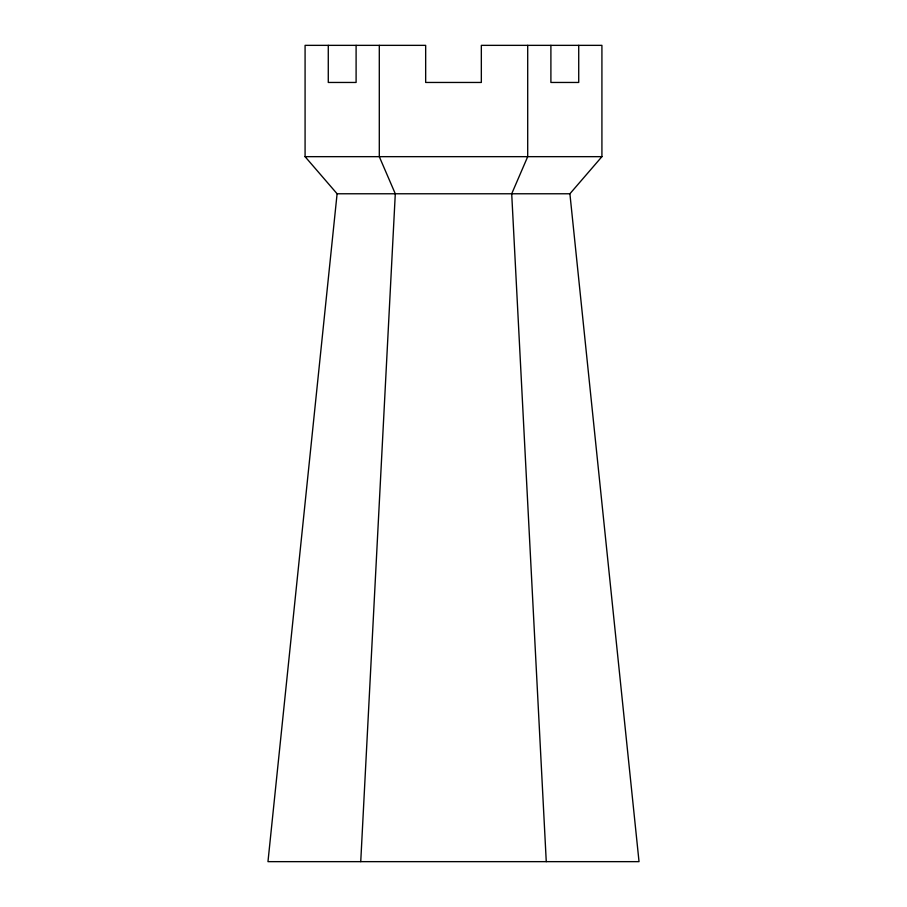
<?xml version="1.0" encoding="UTF-8"?>
<svg xmlns="http://www.w3.org/2000/svg" width="907" height="907" viewBox="0 0 907 907"><rect width="100%" height="100%" fill="white"/><g stroke="black" fill="none" stroke-linecap="round" stroke-linejoin="round"><path stroke-width="1.36" d="M360.737 861.65L395.293 193.769L379.296 156.662L379.296 45.35M337.098 193.769L267.973 861.65L639.027 861.65L569.902 193.769L601.919 156.662L601.919 45.35L481.334 45.35L481.334 82.458L425.666 82.458L425.666 45.35L305.081 45.35L305.081 156.662L337.098 193.769L569.902 193.769M305.081 156.662L601.919 156.662M546.263 861.65L511.707 193.769L527.704 156.662L527.704 45.35M578.723 45.35L578.723 82.458L550.9 82.458L550.9 45.35M356.1 45.35L356.1 82.458L328.277 82.458L328.277 45.35"/></g></svg>
